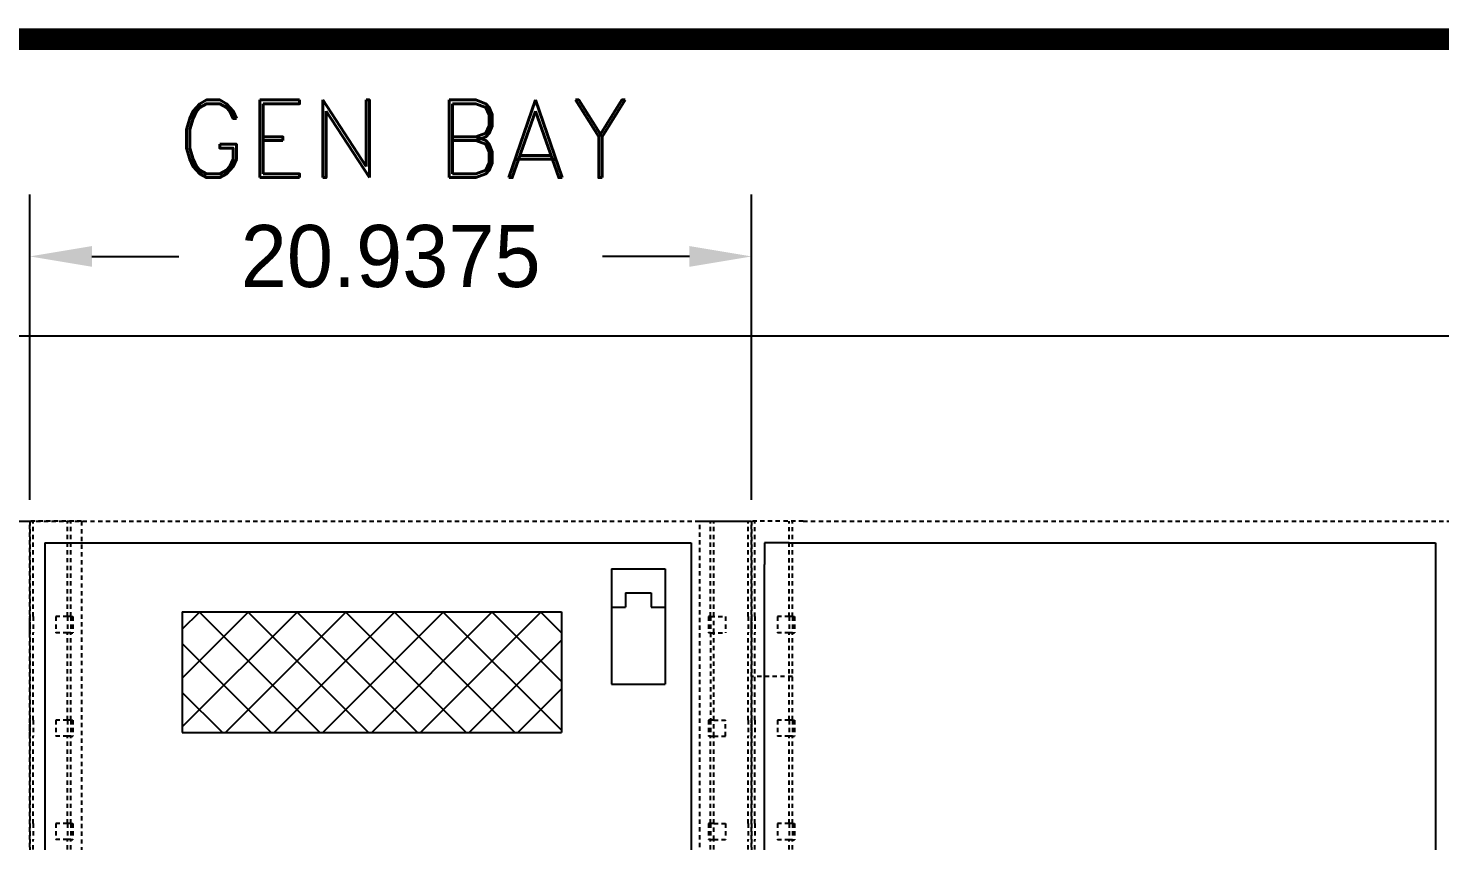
# Model space of a CAD drawing. Header units: inches. Extents: x 6 to 369, y -225 to 2.
# Drawn here: x 66.04 to 106.99, y -21.26 to 2.3 of the extents above; entities that cross this region are included whole.
import ezdxf
from ezdxf.enums import TextEntityAlignment as Align

# ---------------------------------------------------------------- set-up
doc = ezdxf.new("R2010")
doc.units = ezdxf.units.IN
doc.header["$MEASUREMENT"] = 0
doc.linetypes.add('HIDDEN2', pattern=[0.1875, 0.125, -0.0625])
for name, color, linetype in [('Cabinet', 253, 'HIDDEN2'), ('D', 3, 'Continuous'), ('DIM', 7, 'Continuous')]:
    doc.layers.add(name, color=color, linetype=linetype)
doc.styles.add('ROMAND', font='ROMAND.shx')
doc.styles.add('S1', font='TXT')
doc.dimstyles.new('IMPERIAL', dxfattribs={"dimtxt": 2, "dimasz": 2, "dimexe": 0.18, "dimexo": 0.063, "dimgap": 0.09, "dimtad": 0, "dimtih": 1, "dimtoh": 1, "dimdec": 4, "dimzin": 0, "dimdsep": 46, "dimlunit": 5, "dimtxsty": 'S1', "dimcen": 0.09, "dimadec": 0, "dimazin": 0, "dimtfac": 1, "dimtdec": 4, "dimtofl": 0, "dimtmove": 2, "dimatfit": 3, "dimfxl": 0, "dimtolj": 1, "dimtzin": 0, "dimarcsym": 0})
doc.dimstyles.get("Standard").update_dxf_attribs({"dimtxt": 0.18, "dimasz": 0.18, "dimexe": 0.18, "dimexo": 0.0625, "dimgap": 0.09, "dimtad": 0, "dimtih": 1, "dimtoh": 1, "dimdec": 4, "dimzin": 0, "dimdsep": 46, "dimtxsty": 'Standard', "dimcen": 0.09, "dimadec": 0, "dimazin": 0, "dimtfac": 1, "dimtdec": 4, "dimtofl": 0, "dimtmove": 0, "dimatfit": 3, "dimfxl": 0, "dimtolj": 1, "dimtzin": 0, "dimarcsym": 0})

# ---------------------------------------------------------------- blocks, each defined once
blk = doc.blocks.new('*D24')
at = {"layer": 'Defpoints', "color": 0}
for p in [(344.55, -6.619), (27.638, -11.998), (344.55, -13.123)]:
    blk.add_point(p, dxfattribs=at)
at = {"layer": 'DIM', "color": 0, "lineweight": -2}
for p, q in [((27.638, -11.935), (27.638, -6.439)), ((344.55, -13.06), (344.55, -6.439)), ((29.638, -6.619), (181.338, -6.619)), ((342.55, -6.619), (190.851, -6.619))]:
    blk.add_line(p, q, dxfattribs=at)
at = {"layer": 'DIM', "color": 0}
for points in [[(29.638, -6.285), (29.638, -6.952), (27.638, -6.619)], [(342.55, -6.285), (342.55, -6.952), (344.55, -6.619)]]:
    blk.add_solid(points, dxfattribs=at)
at = {"layer": 'DIM', "color": 0, "insert": (186.094, -6.619), "char_height": 2, "attachment_point": 5, "style": 'S1'}
blk.add_mtext('\\A1;316{\\H1.000000x;\\S15/16;}"', dxfattribs=at)
blk = doc.blocks.new('A$C11D33752')
at = {"layer": 'Cabinet', "linetype": 'HIDDEN2'}
for p, q in [((0, 0), (0, 90)), ((1.5, 90), (0, 90)), ((0.094, 87.234), (0.094, 90)), ((1.094, 87.234), (1.094, 90)), ((1.187, 87.234), (1.187, 90)), ((1.5, 90), (59.382, 90)), ((0, 87.234), (0, 86.765)), ((0.094, 87.234), (0.094, 86.765)), ((1.094, 87.234), (0.75, 87.234)), ((0.75, 87.234), (0.75, 86.765)), ((1.187, 87.234), (1.094, 87.234)), ((1.094, 87.234), (1.094, 86.765)), ((1.187, 87.234), (1.187, 86.765)), ((1.187, 87.234), (1.25, 87.234)), ((1.25, 87.234), (1.25, 86.765)), ((0.094, 84.234), (0.094, 86.765)), ((1.094, 86.765), (0.75, 86.765)), ((1.094, 84.234), (1.094, 86.765)), ((1.187, 86.765), (1.094, 86.765)), ((1.187, 84.234), (1.187, 86.765)), ((1.187, 86.765), (1.25, 86.765)), ((1.187, 85.5), (0, 85.5)), ((0, 84.234), (0, 83.765)), ((0.094, 84.234), (0.094, 83.765)), ((1.094, 84.234), (0.75, 84.234)), ((0.75, 84.234), (0.75, 83.765)), ((1.094, 84.234), (1.094, 83.765)), ((1.187, 84.234), (1.094, 84.234)), ((1.187, 84.234), (1.187, 83.765)), ((1.187, 84.234), (1.25, 84.234)), ((1.25, 84.234), (1.25, 83.765)), ((0.094, 81.234), (0.094, 83.765)), ((1.094, 83.765), (0.75, 83.765)), ((1.094, 81.234), (1.094, 83.765)), ((1.187, 83.765), (1.094, 83.765)), ((1.187, 81.234), (1.187, 83.765)), ((1.187, 83.765), (1.25, 83.765)), ((0, 81.234), (0, 80.765)), ((0.094, 81.234), (0.094, 80.765)), ((1.094, 81.234), (0.75, 81.234)), ((0.75, 81.234), (0.75, 80.765)), ((1.094, 81.234), (1.094, 80.765)), ((1.187, 81.234), (1.094, 81.234)), ((1.187, 81.234), (1.187, 80.765)), ((1.187, 81.234), (1.25, 81.234)), ((1.25, 81.234), (1.25, 80.765)), ((0.094, 78.234), (0.094, 80.765)), ((1.094, 80.765), (0.75, 80.765)), ((1.094, 78.234), (1.094, 80.765)), ((1.187, 80.765), (1.094, 80.765)), ((1.187, 78.234), (1.187, 80.765)), ((1.187, 80.765), (1.25, 80.765))]:
    blk.add_line(p, q, dxfattribs=at)
blk = doc.blocks.new('*D34')
at = {"color": 0, "lineweight": -2}
for p, q in [((66.083, -11.373), (66.083, -2.517)), ((87.021, -11.373), (87.021, -2.517)), ((67.883, -4.317), (70.402, -4.317)), ((85.221, -4.317), (82.702, -4.317))]:
    blk.add_line(p, q, dxfattribs=at)
at = {"color": 0}
for points in [[(67.883, -4.017), (67.883, -4.617), (66.083, -4.317)], [(85.221, -4.017), (85.221, -4.617), (87.021, -4.317)]]:
    blk.add_solid(points, dxfattribs=at)
at = {"layer": 'Defpoints', "color": 0}
for p in [(87.021, -4.317), (66.083, -11.998), (87.021, -11.998)]:
    blk.add_point(p, dxfattribs=at)
at = {"color": 0, "insert": (76.552, -4.317), "char_height": 1.8, "attachment_point": 5}
blk.add_mtext('\\A1;20.9375', dxfattribs=at)

msp = doc.modelspace()

# ---------------------------------------------------------------- hatches: boundary and pattern name
at = {"layer": 'D'}
h = msp.add_hatch(dxfattribs=at)
h.set_pattern_fill('ANSI37', scale=8, style=0)
h.set_pattern_definition([(45, (49.0856, -45.0384), (-0.707107, 0.707107), []), (135, (49.0856, -45.0384), (-0.707107, -0.707107), [])])
h.paths.add_polyline_path([(81.50695, -18.12335), (81.50695, -14.62335), (70.50695, -14.62335), (70.50695, -18.12335)])

# ---------------------------------------------------------------- linework, layer by layer
at = {"color": 7, "const_width": 0.62869}
msp.add_lwpolyline([(369.01659, -224.81253), (369.01659, 1.98747), (6.13659, 1.98747), (6.13659, -224.81253)], close=True, dxfattribs=at)
at = {"layer": 'Cabinet', "color": 7, "linetype": 'HIDDEN2'}
for p, q in [((29.13816, -11.99835), (87.02061, -11.99835)), ((64.58311, -11.99835), (66.08311, -11.99835)), ((66.08311, -11.99835), (66.08311, -101.99835)), ((66.08311, -101.99835), (66.08311, -11.99835)), ((66.08311, -11.99835), (66.08311, -11.99835)), ((67.58311, -11.99835), (66.08311, -11.99835)), ((66.08311, -101.99835), (66.08311, -11.99835)), ((66.08311, -11.99835), (66.08311, -101.99835)), ((66.08311, -11.99835), (66.08311, -11.99835)), ((66.17686, -14.76385), (66.17686, -11.99835)), ((67.17686, -14.76385), (67.17686, -11.99835)), ((67.27061, -14.76385), (67.27061, -11.99835)), ((67.58311, -11.99835), (67.58311, -101.99835)), ((85.52061, -11.99835), (87.02061, -11.99835)), ((85.52061, -101.99835), (85.52061, -11.99835)), ((85.83311, -14.76385), (85.83311, -11.99835)), ((85.92686, -14.76385), (85.92686, -11.99835)), ((86.92686, -14.76385), (86.92686, -11.99835)), ((87.02061, -11.99835), (87.02061, -11.99835)), ((87.02061, -11.99835), (87.02061, -101.99835)), ((66.08311, -15.23285), (66.08311, -14.76385)), ((66.08311, -14.76385), (66.08311, -15.23285)), ((66.08311, -14.76385), (66.08311, -15.23285)), ((66.08311, -15.23285), (66.08311, -14.76385)), ((66.17686, -14.76385), (66.17686, -15.23285)), ((67.17686, -14.76385), (66.83311, -14.76385)), ((66.83311, -14.76385), (66.83311, -15.23285)), ((67.27061, -14.76385), (67.17686, -14.76385)), ((67.17686, -14.76385), (67.17686, -15.23285)), ((67.27061, -14.76385), (67.27061, -15.23285)), ((67.27061, -14.76385), (67.33311, -14.76385)), ((67.33311, -14.76385), (67.33311, -15.23285)), ((85.77061, -14.76385), (85.77061, -15.23285)), ((85.83311, -14.76385), (85.77061, -14.76385)), ((85.83311, -14.76385), (86.27061, -14.76385)), ((85.83311, -14.76385), (85.83311, -15.23285)), ((85.92686, -15.23285), (85.92686, -14.76385)), ((86.27061, -14.76385), (86.27061, -15.23285)), ((86.92686, -14.76385), (86.92686, -15.23285)), ((87.02061, -15.23285), (87.02061, -14.76385)), ((66.17686, -17.76385), (66.17686, -15.23285)), ((67.17686, -15.23285), (66.83311, -15.23285)), ((67.17686, -17.76385), (67.17686, -15.23285)), ((67.27061, -15.23285), (67.17686, -15.23285)), ((67.27061, -17.76385), (67.27061, -15.23285)), ((67.27061, -15.23285), (67.33311, -15.23285)), ((85.83311, -15.23285), (85.77061, -15.23285)), ((85.83311, -15.23285), (86.27061, -15.23285)), ((85.83311, -15.23285), (85.83311, -17.76385)), ((85.92686, -17.76385), (85.92686, -15.23285)), ((86.92686, -17.76385), (86.92686, -15.23285)), ((66.08311, -18.23285), (66.08311, -17.76385)), ((66.08311, -17.76385), (66.08311, -18.23285)), ((66.08311, -17.76385), (66.08311, -18.23285)), ((66.08311, -18.23285), (66.08311, -17.76385)), ((66.17686, -17.76385), (66.17686, -18.23285)), ((67.17686, -17.76385), (66.83311, -17.76385)), ((66.83311, -17.76385), (66.83311, -18.23285)), ((67.17686, -17.76385), (67.17686, -18.23285)), ((67.27061, -17.76385), (67.17686, -17.76385)), ((67.27061, -17.76385), (67.27061, -18.23285)), ((67.27061, -17.76385), (67.33311, -17.76385)), ((67.33311, -17.76385), (67.33311, -18.23285)), ((85.77061, -17.76385), (85.77061, -18.23285)), ((85.83311, -17.76385), (85.77061, -17.76385)), ((85.92686, -17.76385), (85.83311, -17.76385)), ((85.83311, -17.76385), (85.83311, -18.23285)), ((85.92686, -17.76385), (86.27061, -17.76385)), ((85.92686, -18.23285), (85.92686, -17.76385)), ((86.27061, -18.23285), (86.27061, -17.76385)), ((86.92686, -17.76385), (86.92686, -18.23285)), ((87.02061, -18.23285), (87.02061, -17.76385)), ((66.17686, -20.76385), (66.17686, -18.23285)), ((67.17686, -18.23285), (66.83311, -18.23285)), ((67.17686, -20.76385), (67.17686, -18.23285)), ((67.27061, -18.23285), (67.17686, -18.23285)), ((67.27061, -20.76385), (67.27061, -18.23285)), ((67.27061, -18.23285), (67.33311, -18.23285)), ((85.83311, -18.23285), (85.77061, -18.23285)), ((85.83311, -18.23285), (85.92686, -18.23285)), ((85.83311, -20.76385), (85.83311, -18.23285)), ((85.92686, -18.23285), (86.27061, -18.23285)), ((85.92686, -20.76385), (85.92686, -18.23285)), ((86.92686, -20.76385), (86.92686, -18.23285)), ((66.08311, -21.23285), (66.08311, -20.76385)), ((66.08311, -20.76385), (66.08311, -21.23285)), ((66.08311, -20.76385), (66.08311, -21.23285)), ((66.08311, -21.23285), (66.08311, -20.76385)), ((66.17686, -20.76385), (66.17686, -21.23285)), ((67.17686, -20.76385), (66.83311, -20.76385)), ((66.83311, -20.76385), (66.83311, -21.23285)), ((67.17686, -20.76385), (67.17686, -21.23285)), ((67.27061, -20.76385), (67.17686, -20.76385)), ((67.27061, -20.76385), (67.27061, -21.23285)), ((67.27061, -20.76385), (67.33311, -20.76385)), ((67.33311, -20.76385), (67.33311, -21.23285)), ((85.77061, -20.76385), (85.77061, -21.23285)), ((85.83311, -20.76385), (85.77061, -20.76385)), ((85.92686, -20.76385), (85.83311, -20.76385)), ((85.83311, -20.76385), (85.83311, -21.23285)), ((85.92686, -20.76385), (86.27061, -20.76385)), ((85.92686, -21.23285), (85.92686, -20.76385)), ((86.27061, -20.76385), (86.27061, -21.23285)), ((86.92686, -20.76385), (86.92686, -21.23285)), ((87.02061, -21.23285), (87.02061, -20.76385)), ((66.17686, -23.76385), (66.17686, -21.23285)), ((67.17686, -21.23285), (66.83311, -21.23285)), ((67.17686, -23.76385), (67.17686, -21.23285)), ((67.27061, -21.23285), (67.17686, -21.23285)), ((67.27061, -23.76385), (67.27061, -21.23285)), ((67.27061, -21.23285), (67.33311, -21.23285)), ((85.83311, -21.23285), (85.77061, -21.23285)), ((85.83311, -21.23285), (85.92686, -21.23285)), ((85.83311, -23.76385), (85.83311, -21.23285)), ((85.92686, -21.23285), (86.27061, -21.23285)), ((85.92686, -23.76385), (85.92686, -21.23285)), ((86.92686, -23.76385), (86.92686, -21.23285))]:
    msp.add_line(p, q, dxfattribs=at)
at = {"layer": 'D', "color": 7}
for p, q in [((66.52061, -12.62335), (85.27061, -12.62335)), ((66.52061, -12.62335), (66.52061, -101.37568)), ((85.27061, -12.62335), (85.27061, -101.37568)), ((88.11436, -12.62335), (87.39561, -12.62335)), ((87.39561, -12.62335), (87.39561, -13.24835)), ((88.11436, -12.62335), (106.86436, -12.62335)), ((106.86436, -12.62335), (106.86436, -101.37335)), ((82.96244, -13.37335), (84.51244, -13.37335)), ((82.96244, -13.37335), (82.96244, -16.72335)), ((84.51244, -13.37335), (84.51244, -16.72335)), ((87.39561, -101.37335), (87.39561, -13.24835)), ((83.36244, -14.07148), (84.11244, -14.07148)), ((83.36244, -14.07148), (83.36244, -14.49272)), ((84.11244, -14.07148), (84.11244, -14.49272)), ((70.50695, -14.62335), (70.50695, -18.12335)), ((70.50695, -14.62335), (81.50695, -14.62335)), ((81.50695, -14.62335), (81.50695, -18.12335)), ((82.96244, -14.49272), (83.36244, -14.49272)), ((84.11244, -14.49272), (84.51244, -14.49272)), ((82.96244, -16.72335), (84.51244, -16.72335)), ((70.50695, -18.12335), (81.50695, -18.12335))]:
    msp.add_line(p, q, dxfattribs=at)

# ---------------------------------------------------------------- block references
msp.add_blockref('A$C11D33752', (87.02061, -101.99835), dxfattribs=at)

# ---------------------------------------------------------------- texts
at = {"color": 7, "style": 'ROMAND'}
msp.add_text('GEN BAY', height=2.25, dxfattribs=at).set_placement((76.94591, -2.02924), align=Align.CENTER)

# ---------------------------------------------------------------- dimensions: what is measured, and where the dimension line sits
at = {"color": 7}
dim = msp.add_linear_dim(base=(87.02061, -4.31691), p1=(66.08311, -11.99835), p2=(87.02061, -11.99835), dimstyle='Standard', override={"dimscale": 10}, dxfattribs=at)
dim.commit()
dim.dimension.update_dxf_attribs({"geometry": '*D34', "text_midpoint": (76.55186, -4.31691)})
at = {"layer": 'DIM', "color": 7}
dim = msp.add_linear_dim(base=(344.55045, -6.61867), p1=(27.63816, -11.99835), p2=(344.55045, -13.12335), dimstyle='IMPERIAL', override={"dimpost": '"'}, dxfattribs=at)
dim.commit()
dim.dimension.update_dxf_attribs({"geometry": '*D24', "text_midpoint": (186.0943, -6.61867)})

doc.saveas('drawing.dxf')
